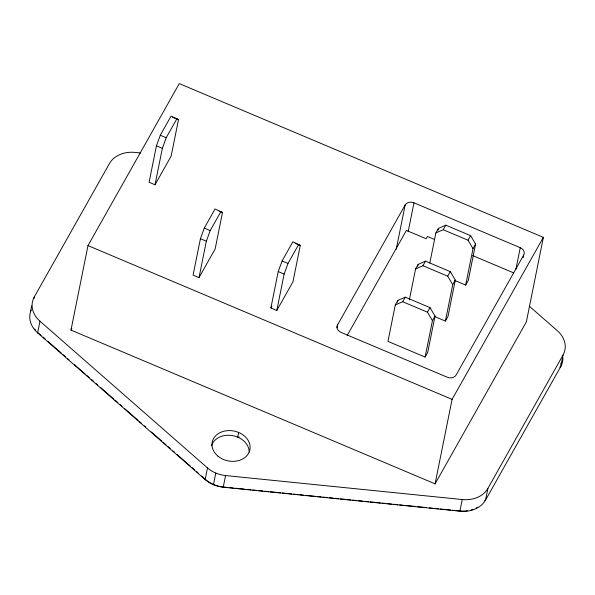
<?xml version="1.0" encoding="UTF-8"?>
<svg xmlns="http://www.w3.org/2000/svg" width="595" height="595" viewBox="0 0 595 595"><rect width="100%" height="100%" fill="white"/><g stroke="black" fill="none" stroke-linecap="round" stroke-linejoin="round"><path stroke-width="0.89" d="M452.416 510.22L459.809 510.971L459.861 511.358L462.248 499.54A27.132 21.472 11.4 0 0 487.885 488.428L563.019 355.081A27.132 21.472 11.4 0 0 557.359 330.746L529.438 306.299M30.501 311.676L31.669 305.852M33.96 298.66L34.324 296.875L109.458 163.528A27.132 21.472 11.4 0 1 135.095 152.409L140.643 152.975M34.324 296.875A27.132 21.472 11.4 0 0 39.984 321.203L37.641 332.843L205.149 479.555A27.132 21.472 11.4 0 0 223.244 487.201L459.905 511.179A27.132 21.472 11.4 0 0 485.542 500.068L560.676 366.721A27.132 21.472 11.4 0 0 562.892 357.431M70.984 330.091L87.993 245.594L179.274 83.598L543.369 237.368L526.359 321.865L435.079 483.861L70.984 330.091L71.891 328.477M156.433 145.849L149.1 182.271L155.012 184.77L171.159 156.121L178.485 119.699L171.07 116.107L160.293 135.236L156.433 145.849L162.346 148.348L155.012 184.77M200.426 238.707L193.092 275.128L199.005 277.62L215.145 248.97L222.478 212.549L215.063 208.964L204.286 228.086L200.426 238.707L206.339 241.206L199.005 277.62M39.984 321.203L207.491 467.915L205.149 479.555A1.086 0.387 -48.8 0 0 205.669 479.726M213.449 484.702L215.792 473.062M207.491 467.915A27.132 21.472 11.4 0 0 225.587 475.561L223.192 487.394M238.662 432.476L237.725 437.147L239.145 437.072M270.889 307.979L278.222 271.565L282.082 260.945L292.859 241.823L300.274 245.408L292.948 281.829L276.801 310.478L270.889 307.979L271.789 306.388M276.801 310.478L284.135 274.057L287.995 263.444L298.772 244.314M336.963 327.733L337.506 325.011L405.158 204.963A6.753 5.34 11.4 0 1 413.971 202.813L520.246 247.699A6.753 5.34 11.4 0 1 523.719 255.032L523.176 257.747M396.225 249.32L405.158 204.963M408.14 231.782L413.971 202.813M395.296 304.96L387.962 341.381L425.113 357.074L427.679 352.515L435.012 316.094L430.014 307.63L405.217 297.158L397.862 300.401L395.296 304.96L402.644 301.717L405.217 297.158M397.497 302.223L397.862 300.401M409.345 299.925L415.578 268.962L418.144 264.403L425.499 261.16L450.296 271.632L455.294 280.096L447.968 316.518L445.395 321.077L434.417 316.436M417.779 266.225L418.144 264.403M429.813 263.012L435.86 232.965L438.433 228.406L445.781 225.163L470.586 235.635L475.584 244.099L468.25 280.513L465.677 285.072L454.706 280.438M438.061 230.228L438.433 228.406M425.113 357.074L432.446 320.653L435.012 316.094M445.395 321.077L452.728 284.655L455.294 280.096M465.677 285.072L473.01 248.658L475.584 244.099M435.079 483.861L452.088 399.364L543.369 237.368M515.872 269.423L520.246 247.699M487.885 488.428L485.542 500.068A1.086 0.64 29.4 0 1 484.568 500.358M563.019 355.081L560.676 366.721A1.086 0.64 29.4 0 1 559.709 367.011M162.346 148.348L166.206 137.735L176.983 118.606M206.339 241.206L210.199 230.585L220.976 211.463M347.086 335.677L406.392 230.421L426.154 238.766L427.441 236.475L434.261 239.361M415.578 268.962L422.933 265.72L425.499 261.16M435.86 232.965L443.215 229.722L445.781 225.163M432.446 320.653L427.448 312.189L430.014 307.63M452.728 284.655L447.73 276.192L450.296 271.632M473.01 248.658L468.012 240.194L470.586 235.635M523.719 255.032L456.075 375.088A6.753 5.34 11.4 0 1 447.254 377.23L340.987 332.352A6.753 5.34 11.4 0 1 337.506 325.011M225.587 475.561L462.248 499.54M227.773 487.454L223.155 486.985L223.162 487.402M229.625 487.64L233.322 488.019M235.174 488.205L244.419 489.142M247.185 489.425L250.889 489.797M252.734 489.982L256.43 490.362M258.282 490.548L262.901 491.016M264.753 491.202L268.449 491.582M270.301 491.768L280.468 492.794M282.32 492.98L291.565 493.917M293.409 494.11L298.036 494.579M299.88 494.765L303.576 495.137M305.428 495.323L315.595 496.356M317.447 496.542L321.144 496.922M322.996 497.108L327.614 497.576M329.466 497.762L333.163 498.134M335.007 498.32L338.711 498.699M340.556 498.885L345.182 499.354M347.026 499.54L350.723 499.919M352.575 500.105L356.271 500.477M358.123 500.663L362.742 501.131M364.594 501.325L368.29 501.697M370.142 501.882L380.309 502.916M382.154 503.102L385.857 503.474M387.702 503.66L391.398 504.039M393.25 504.225L397.869 504.694M399.721 504.88L403.417 505.259M405.269 505.445L415.436 506.471M417.288 506.665L426.533 507.595M429.3 507.877L433.004 508.256M434.848 508.442L438.545 508.814M440.397 509L445.015 509.469M446.867 509.662L450.564 510.034M443.215 229.722L468.012 240.194M172.572 117.2L178.485 119.699M472.609 255.553L513.507 272.83M160.293 135.236L166.206 137.735M422.933 265.72L447.73 276.192M219.101 211.128L222.478 212.549M295.209 243.266L300.274 245.408M402.644 301.717L427.448 312.189M204.286 228.086L210.199 230.585M282.082 260.945L287.995 263.444M278.222 271.565L284.135 274.057M87.993 245.594L452.088 399.364M41.062 335.387L38.273 332.94A1.086 0.387 -48.8 0 1 37.641 332.843A27.132 21.472 11.4 0 1 31.245 309.965M43.16 337.216L45.25 339.053M48.046 341.5L61.307 353.11M62.698 354.337L65.495 356.784M67.585 358.614L68.983 359.834M74.568 364.728L85.033 373.898M86.431 375.118L89.22 377.565M91.318 379.402L93.408 381.231M96.204 383.678L97.595 384.898M100.391 387.345L113.652 398.962M115.043 400.182L117.84 402.629M119.93 404.459L122.027 406.296M124.816 408.743L138.077 420.353M139.475 421.58L141.565 423.409M144.362 425.856L145.753 427.076M151.338 431.97L161.81 441.14M163.201 442.36L165.998 444.807M168.088 446.637L170.185 448.474M172.974 450.921L174.372 452.14M177.161 454.587L190.422 466.197M191.821 467.425L194.61 469.872M196.707 471.701L198.098 472.928M201.593 475.985L205.781 479.652M211.522 445.826A19.226 15.217 11.4 0 1 232.355 435.585A19.226 15.217 11.4 0 1 249.201 452.17M35.752 330.404A26.046 20.609 11.4 0 1 34.666 329.042M222.433 486.903A26.046 20.609 11.4 0 1 206.294 480.091M561.256 362.638A26.046 20.609 11.4 0 1 560.825 364.125M477.614 507.238A26.046 20.609 11.4 0 1 476.104 508.1M472.839 509.513A26.046 20.609 11.4 0 1 471.099 510.064M467.462 510.822A26.046 20.609 11.4 0 1 459.809 510.971M218.038 456.224A19.226 15.217 11.4 0 0 249.655 450.787A19.226 15.217 11.4 0 0 225.483 430.906A19.226 15.217 11.4 0 0 218.038 456.224"/></g></svg>
